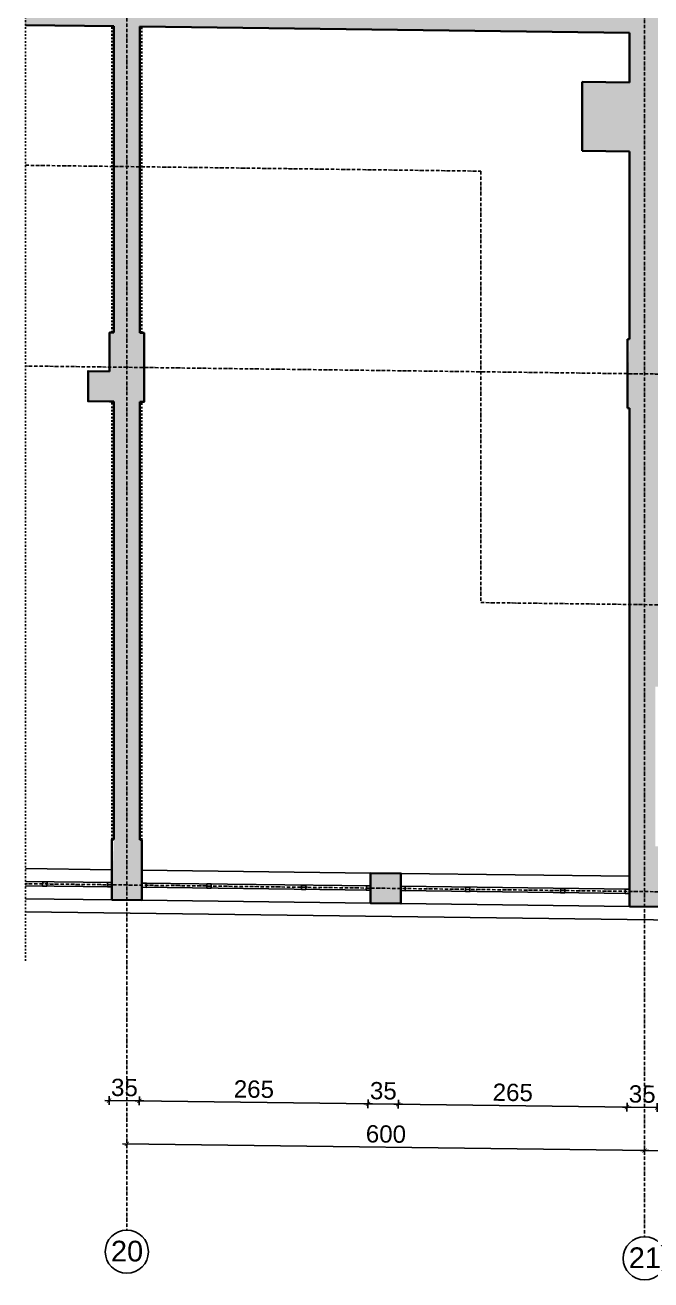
# Model space of a CAD drawing. Header units: inches. Extents: x -72385 to 39588, y -6525 to 66685.
# Drawn here: x -34843 to -34118, y 14717 to 16172 of the extents above; entities that cross this region are included whole.
import ezdxf

# ---------------------------------------------------------------- set-up
doc = ezdxf.new("R2010")
doc.units = ezdxf.units.IN
doc.header["$MEASUREMENT"] = 0
doc.linetypes.add('DashDot', pattern=[0.6, 0.4, -0.1, 0, -0.1])
doc.linetypes.add('Hidden', pattern=[0.4, 0.2, -0.2])
for name, color, linetype, lineweight in [('Изгледни линии', 253, 'Continuous', 25), ('Линия на разрез', 252, 'DashDot', 25), ('Надписи коти външни', 252, 'Continuous', 25), ('Надписи Оси', 252, 'Continuous', 25), ('Оси', 252, 'DashDot', 25), ('Прозорци', 251, 'Continuous', 25), ('Пунктир', 253, 'Hidden', 25), ('Разрезни линии', 7, 'Continuous', 35), ('Щрих стени', 254, 'Continuous', 25)]:
    doc.layers.add(name, color=color, linetype=linetype, lineweight=lineweight)
doc.styles.add('Arial Regular', font='arial.ttf')
doc.styles.get("Standard").update_dxf_attribs({"font": 'arial.ttf'})
doc.dimstyles.new('Annotative', dxfattribs={"dimscale": 0, "dimtxt": 20, "dimasz": 5, "dimexe": 5, "dimexo": 5, "dimgap": 5, "dimtad": 1, "dimdec": 0, "dimzin": 0, "dimdsep": 46, "dimtxsty": 'Standard', "dimblk": 'ARCHTICK', "dimcen": 5, "dimdle": 5, "dimadec": 0, "dimazin": 0, "dimtfac": 1, "dimtdec": 0, "dimtofl": 0, "dimtmove": 0, "dimatfit": 3, "dimldrblk": 'ARCHTICK', "dimfxl": 5, "dimfxlon": 1, "dimtolj": 1, "dimtzin": 0, "dimarcsym": 1})

# ---------------------------------------------------------------- blocks, each defined once
blk = doc.blocks.new('_ArchTick')
at = {"color": 0, "linetype": 'ByBlock', "const_width": 0.15}
blk.add_lwpolyline([(-0.5, -0.5), (0.5, 0.5)], dxfattribs=at)
blk = doc.blocks.new('*D6855')
at = {"layer": 'Defpoints', "color": 0, "ltscale": 50, "transparency": 16777216}
for p in [(-34124.8, 14867.3), (-34124.8, 14867.3), (-33239.6, 14856.1)]:
    blk.add_point(p, dxfattribs=at)
at = {"layer": 'Надписи коти външни', "color": 0, "lineweight": -2, "ltscale": 50, "transparency": 16777216}
for p, q in [((-33234.6, 14856), (-34129.8, 14867.4)), ((-34124.8, 14867.3), (-34124.8, 14872.3)), ((-33239.6, 14856.1), (-33239.6, 14861.1))]:
    blk.add_line(p, q, dxfattribs=at)
at = {"layer": 'Надписи коти външни', "color": 0, "lineweight": -2, "ltscale": 50, "transparency": 16777216, "xscale": 5, "yscale": 5, "zscale": 5}
for p, rotation in [((-34124.8, 14867.3), 179.2706286525298), ((-33239.6, 14856.1), 359.2706286525298)]:
    blk.add_blockref('_ArchTick', p, dxfattribs=dict(at, rotation=rotation))
at = {"layer": 'Надписи коти външни', "color": 0, "ltscale": 50, "transparency": 16777216, "insert": (-33682, 14876.9), "char_height": 20, "attachment_point": 5, "rotation": 359.2706}
blk.add_mtext('\\A1;885', dxfattribs=at)
blk = doc.blocks.new('*D6858')
at = {"layer": 'Defpoints', "color": 0, "ltscale": 50, "transparency": 16777216}
for p in [(-34742.3, 15157.7), (-34707.3, 15157.3), (-34710.3, 14924.8)]:
    blk.add_point(p, dxfattribs=at)
at = {"layer": 'Надписи коти външни', "color": 0, "lineweight": -2, "ltscale": 50, "transparency": 16777216}
for p, q in [((-34750.3, 14925.3), (-34705.3, 14924.7)), ((-34745.2, 14930.2), (-34745.4, 14920.2)), ((-34710.2, 14929.8), (-34710.4, 14919.8))]:
    blk.add_line(p, q, dxfattribs=at)
at = {"layer": 'Надписи коти външни', "color": 0, "lineweight": -2, "ltscale": 50, "transparency": 16777216, "xscale": 5, "yscale": 5, "zscale": 5}
for p, rotation in [((-34745.3, 14925.2), 179.270628652558), ((-34710.3, 14924.8), 359.270628652558)]:
    blk.add_blockref('_ArchTick', p, dxfattribs=dict(at, rotation=rotation))
at = {"layer": 'Надписи коти външни', "color": 0, "ltscale": 50, "transparency": 16777216, "insert": (-34727.6, 14940.2), "char_height": 20, "attachment_point": 5, "rotation": 359.2706}
blk.add_mtext('\\A1;35', dxfattribs=at)
blk = doc.blocks.new('*D6859')
at = {"layer": 'Defpoints', "color": 0, "ltscale": 50, "transparency": 16777216}
for p in [(-34707.3, 15157.3), (-34442.3, 15153.9), (-34445.3, 14921.4)]:
    blk.add_point(p, dxfattribs=at)
at = {"layer": 'Надписи коти външни', "color": 0, "lineweight": -2, "ltscale": 50, "transparency": 16777216}
for p, q in [((-34715.3, 14924.9), (-34440.3, 14921.4)), ((-34710.2, 14929.8), (-34710.4, 14919.8)), ((-34445.2, 14926.4), (-34445.4, 14916.4))]:
    blk.add_line(p, q, dxfattribs=at)
at = {"layer": 'Надписи коти външни', "color": 0, "lineweight": -2, "ltscale": 50, "transparency": 16777216, "xscale": 5, "yscale": 5, "zscale": 5}
for p, rotation in [((-34710.3, 14924.8), 179.2706286525471), ((-34445.3, 14921.4), 359.2706286525471)]:
    blk.add_blockref('_ArchTick', p, dxfattribs=dict(at, rotation=rotation))
at = {"layer": 'Надписи коти външни', "color": 0, "ltscale": 50, "transparency": 16777216, "insert": (-34577.6, 14938.3), "char_height": 20, "attachment_point": 5, "rotation": 359.2706}
blk.add_mtext('\\A1;265', dxfattribs=at)
blk = doc.blocks.new('*D6860')
at = {"layer": 'Defpoints', "color": 0, "ltscale": 50, "transparency": 16777216}
for p in [(-34442.3, 15153.9), (-34407.3, 15153.4), (-34410.3, 14921)]:
    blk.add_point(p, dxfattribs=at)
at = {"layer": 'Надписи коти външни', "color": 0, "lineweight": -2, "ltscale": 50, "transparency": 16777216}
for p, q in [((-34450.3, 14921.5), (-34405.3, 14920.9)), ((-34445.2, 14926.4), (-34445.4, 14916.4)), ((-34410.2, 14926), (-34410.4, 14916))]:
    blk.add_line(p, q, dxfattribs=at)
at = {"layer": 'Надписи коти външни', "color": 0, "lineweight": -2, "ltscale": 50, "transparency": 16777216, "xscale": 5, "yscale": 5, "zscale": 5}
for p, rotation in [((-34445.3, 14921.4), 179.2706286525403), ((-34410.3, 14921), 359.2706286525403)]:
    blk.add_blockref('_ArchTick', p, dxfattribs=dict(at, rotation=rotation))
at = {"layer": 'Надписи коти външни', "color": 0, "ltscale": 50, "transparency": 16777216, "insert": (-34427.6, 14936.4), "char_height": 20, "attachment_point": 5, "rotation": 359.2706}
blk.add_mtext('\\A1;35', dxfattribs=at)
blk = doc.blocks.new('*D6861')
at = {"layer": 'Defpoints', "color": 0, "ltscale": 50, "transparency": 16777216}
for p in [(-34407.3, 15153.4), (-34142.3, 15150.1), (-34145.3, 14917.6)]:
    blk.add_point(p, dxfattribs=at)
at = {"layer": 'Надписи коти външни', "color": 0, "lineweight": -2, "ltscale": 50, "transparency": 16777216}
for p, q in [((-34415.3, 14921), (-34140.3, 14917.5)), ((-34410.2, 14926), (-34410.4, 14916)), ((-34145.2, 14922.6), (-34145.4, 14912.6))]:
    blk.add_line(p, q, dxfattribs=at)
at = {"layer": 'Надписи коти външни', "color": 0, "lineweight": -2, "ltscale": 50, "transparency": 16777216, "xscale": 5, "yscale": 5, "zscale": 5}
for p, rotation in [((-34410.3, 14921), 179.2706286525454), ((-34145.3, 14917.6), 359.2706286525454)]:
    blk.add_blockref('_ArchTick', p, dxfattribs=dict(at, rotation=rotation))
at = {"layer": 'Надписи коти външни', "color": 0, "ltscale": 50, "transparency": 16777216, "insert": (-34277.6, 14934.5), "char_height": 20, "attachment_point": 5, "rotation": 359.2706}
blk.add_mtext('\\A1;265', dxfattribs=at)
blk = doc.blocks.new('*D6862')
at = {"layer": 'Defpoints', "color": 0, "ltscale": 50, "transparency": 16777216}
for p in [(-34142.3, 15150.1), (-34107.3, 15149.6), (-34110.3, 14917.1)]:
    blk.add_point(p, dxfattribs=at)
at = {"layer": 'Надписи коти външни', "color": 0, "lineweight": -2, "ltscale": 50, "transparency": 16777216}
for p, q in [((-34145.2, 14922.6), (-34145.4, 14912.6)), ((-34110.2, 14922.1), (-34110.4, 14912.1)), ((-34150.3, 14917.7), (-34105.3, 14917.1))]:
    blk.add_line(p, q, dxfattribs=at)
at = {"layer": 'Надписи коти външни', "color": 0, "lineweight": -2, "ltscale": 50, "transparency": 16777216, "xscale": 5, "yscale": 5, "zscale": 5}
for p, rotation in [((-34145.3, 14917.6), 179.2706286525405), ((-34110.3, 14917.1), 359.2706286525404)]:
    blk.add_blockref('_ArchTick', p, dxfattribs=dict(at, rotation=rotation))
at = {"layer": 'Надписи коти външни', "color": 0, "ltscale": 50, "transparency": 16777216, "insert": (-34127.6, 14932.6), "char_height": 20, "attachment_point": 5, "rotation": 359.2706}
blk.add_mtext('\\A1;35', dxfattribs=at)
blk = doc.blocks.new('*D6865')
at = {"layer": 'Defpoints', "color": 0, "ltscale": 50, "transparency": 16777216}
for p in [(-34724.8, 14875), (-34124.8, 14867.3), (-34124.8, 14867.3)]:
    blk.add_point(p, dxfattribs=at)
at = {"layer": 'Надписи коти външни', "color": 0, "lineweight": -2, "ltscale": 50, "transparency": 16777216}
for p, q in [((-34729.8, 14875), (-34119.8, 14867.3)), ((-34724.8, 14875), (-34724.9, 14870)), ((-34124.8, 14867.3), (-34124.9, 14862.3))]:
    blk.add_line(p, q, dxfattribs=at)
at = {"layer": 'Надписи коти външни', "color": 0, "lineweight": -2, "ltscale": 50, "transparency": 16777216, "xscale": 5, "yscale": 5, "zscale": 5}
for p, rotation in [((-34724.8, 14875), 179.2706286525473), ((-34124.8, 14867.3), 359.2706286525473)]:
    blk.add_blockref('_ArchTick', p, dxfattribs=dict(at, rotation=rotation))
at = {"layer": 'Надписи коти външни', "color": 0, "ltscale": 50, "transparency": 16777216, "insert": (-34424.6, 14886.3), "char_height": 20, "attachment_point": 5, "rotation": 359.2706}
blk.add_mtext('\\A1;600', dxfattribs=at)

msp = doc.modelspace()

# ---------------------------------------------------------------- hatches: boundary and pattern name
at = {"layer": 'Щрих стени', "ltscale": 10}
h = msp.add_hatch(color=256, dxfattribs=at)
h.dxf.hatch_style = 1
h.paths.add_polyline_path([(-33812.3, 15750.9), (-33207.3, 15743.2), (-33207.3, 15763.2), (-33222.3, 15763.4), (-33222.3, 16498.5), (-33257.3, 16498.9), (-33257.3, 15773.9), (-33422.3, 15776), (-33422.3, 16781), (-33662.3, 16784.1), (-33662.3, 16944.1), (-33257.3, 16939), (-33257.3, 16638.9), (-33222.3, 16638.5), (-33222.3, 16973.5), (-33717.3, 16979.8), (-33717.3, 16964.8), (-33742.3, 16965.1), (-33742.3, 16945.1), (-33692.3, 16944.5), (-33692.3, 16784.5), (-33932.3, 16787.5), (-33932.3, 16947.5), (-33882.3, 16946.9), (-33882.3, 16966.9), (-33907.3, 16967.2), (-33907.3, 16982.2), (-34142.3, 16985.2), (-34142.3, 16407.9), (-34144.8, 16382.7), (-34704.8, 16389.8), (-34704.8, 16414.8), (-34724.8, 16415.1), (-34724.8, 16922.6), (-34707.3, 16922.4), (-34707.3, 16992.4), (-34742.3, 16992.9), (-34742.3, 16922.9), (-34739.8, 16922.8), (-34739.8, 16415.3), (-34744.8, 16415.3), (-34769.8, 16415.7), (-34769.8, 16390.7), (-34842.3, 16391.6), (-34842.3, 16361.6), (-34744.8, 16360.3), (-34744.8, 16335.3), (-34704.8, 16334.8), (-34704.8, 16359.8), (-34144.8, 16352.7), (-34144.8, 16328), (-34142.3, 16327.9), (-34142.3, 16192.7), (-34842.3, 16201.6), (-34842.7, 16171.6), (-34739.8, 16170.3), (-34739.8, 15815.2), (-34744.8, 15815.3), (-34744.8, 15770.3), (-34769.8, 15770.6), (-34769.8, 15735.6), (-34744.8, 15735.3), (-34739.8, 15735.2), (-34739.8, 15227.7), (-34742.3, 15157.7), (-34707.3, 15157.3), (-34707.3, 15227.3), (-34709.8, 15227.3), (-34709.8, 15734.8), (-34704.8, 15734.8), (-34704.8, 15814.8), (-34709.8, 15814.9), (-34709.8, 16169.9), (-34142.3, 16162.7), (-34142.3, 16105.2), (-34197.3, 16105.9), (-34197.3, 16025.8), (-34142.3, 16025.1), (-34142.3, 15807.6), (-34144.8, 15727.7), (-34142.3, 15727.6), (-34142.3, 15150.1), (-34107.3, 15149.6), (-34107.3, 15219.6), (-34112.3, 15219.7), (-34112.3, 15404.7), (-33842.3, 15401.3), (-33842.3, 15181.3), (-33842.3, 15146.3), (-33807.3, 15145.8), (-33807.3, 15180.8), (-33812.3, 15180.9), (-33812.3, 15400.9), (-33337.3, 15394.8), (-33337.3, 15379.8), (-33257.3, 15378.8), (-33257.3, 15173.8), (-33542.3, 15177.4), (-33542.3, 15142.4), (-33222.3, 15138.4), (-33222.3, 15403.4), (-33207.3, 15403.2), (-33207.3, 15423.2), (-33812.3, 15430.9)])
h.paths.add_polyline_path([(-33932.3, 15782.5), (-33932.3, 16757.5), (-33452.3, 16751.4), (-33452.3, 15776.3)], flags=16)
h.paths.add_polyline_path([(-33724.8, 16339.9), (-33724.8, 16384.9), (-33634.8, 16383.7), (-33634.8, 16338.7)], flags=0)
h.paths.add_polyline_path([(-34407.3, 16988.6), (-34442.3, 16989), (-34442.3, 16954), (-34407.3, 16953.6)], flags=17)
h.paths.add_polyline_path([(-34407.3, 15188.5), (-34442.3, 15188.9), (-34442.3, 15153.9), (-34407.3, 15153.4)], flags=17)

# ---------------------------------------------------------------- linework, layer by layer
at = {"layer": 'Изгледни линии', "ltscale": 50}
for p, q in [((-34842.3, 15194), (-34742.3, 15192.7)), ((-34707.3, 15192.3), (-34442.3, 15188.9)), ((-34407.3, 15188.5), (-34142.3, 15185.1)), ((-34842.3, 15159), (-34742.3, 15157.7)), ((-34707.3, 15157.3), (-34442.3, 15153.9)), ((-34407.3, 15153.4), (-34142.3, 15150.1)), ((-34842.3, 15144), (-33527.3, 15127.2))]:
    msp.add_line(p, q, dxfattribs=at)
at = {"layer": 'Линия на разрез', "ltscale": 10}
msp.add_lwpolyline([(-34842.3, 16009.1), (-34314.8, 16002.3), (-34314.8, 15502.3), (-33059.7, 15486.3), (-33059.1, 15536.6)], dxfattribs=at)
at = {"layer": 'Надписи Оси', "ltscale": 50}
for centre in [(-34724.8, 14750), (-34124.8, 14742.3)]:
    msp.add_circle(centre, 25, dxfattribs=at)
at = {"layer": 'Оси', "ltscale": 10}
for p, q in [((-34724.8, 17375.2), (-34724.8, 14775)), ((-34124.8, 17367.5), (-34124.8, 14767.3)), ((-32839.8, 15151), (-34842.3, 15176.5))]:
    msp.add_line(p, q, dxfattribs=at)
msp.add_lwpolyline([(-32839.8, 15751), (-34842.3, 15776.5)], dxfattribs=at)
at = {"layer": 'Прозорци', "ltscale": 50}
for p, q in [((-34842.3, 15179), (-34742.3, 15177.7)), ((-34842.3, 15174), (-34742.3, 15172.7)), ((-34822.3, 15178.7), (-34822.4, 15173.7)), ((-34822.4, 15173.7), (-34817.4, 15173.7)), ((-34817.3, 15178.7), (-34822.3, 15178.7)), ((-34817.4, 15173.7), (-34817.3, 15178.7)), ((-34747.3, 15177.8), (-34747.4, 15172.8)), ((-34747.4, 15172.8), (-34742.4, 15172.7)), ((-34742.3, 15177.7), (-34747.3, 15177.8)), ((-34742.4, 15172.7), (-34742.3, 15177.7)), ((-34707.3, 15177.3), (-34442.3, 15173.9)), ((-34707.3, 15172.3), (-34442.3, 15168.9)), ((-34407.3, 15173.5), (-34142.3, 15170.1)), ((-34407.3, 15168.5), (-34142.3, 15165.1))]:
    msp.add_line(p, q, dxfattribs=at)
for points in [[(-34707.3, 15172.3), (-34702.3, 15172.2), (-34702.3, 15177.2), (-34707.3, 15177.3), (-34707.3, 15172.3)], [(-34632.3, 15171.3), (-34627.3, 15171.3), (-34627.3, 15176.3), (-34632.3, 15176.3), (-34632.3, 15171.3)], [(-34522.4, 15169.9), (-34517.4, 15169.9), (-34517.3, 15174.9), (-34522.3, 15174.9), (-34522.4, 15169.9)], [(-34447.4, 15169), (-34442.4, 15168.9), (-34442.3, 15173.9), (-34447.3, 15174), (-34447.4, 15169)], [(-34407.3, 15168.5), (-34402.3, 15168.4), (-34402.3, 15173.4), (-34407.3, 15173.5), (-34407.3, 15168.5)], [(-34332.3, 15167.5), (-34327.3, 15167.4), (-34327.3, 15172.4), (-34332.3, 15172.5), (-34332.3, 15167.5)], [(-34222.4, 15166.1), (-34217.4, 15166), (-34217.3, 15171), (-34222.3, 15171.1), (-34222.4, 15166.1)], [(-34147.4, 15165.1), (-34142.4, 15165.1), (-34142.3, 15170.1), (-34147.3, 15170.1), (-34147.4, 15165.1)]]:
    msp.add_lwpolyline(points, dxfattribs=at)
at = {"layer": 'Пунктир', "ltscale": 10}
for p, q in [((-34842.3, 15087.1), (-34842.3, 17173.1)), ((-34742.3, 15815.3), (-34742.3, 16170.3)), ((-34707.3, 15814.8), (-34707.3, 16169.9)), ((-34742.3, 15227.7), (-34742.3, 15735.3)), ((-34707.3, 15227.3), (-34707.3, 15734.8))]:
    msp.add_line(p, q, dxfattribs=at)
at = {"layer": 'Разрезни линии', "ltscale": 50}
for p, q in [((-34842.3, 16171.6), (-34739.8, 16170.3)), ((-34739.8, 16170.3), (-34739.8, 15815.2)), ((-34709.8, 16169.9), (-34142.3, 16162.7)), ((-34709.8, 16169.9), (-34709.8, 15814.9)), ((-34142.3, 16162.7), (-34142.3, 16105.2)), ((-34197.3, 16105.9), (-34197.3, 16025.8)), ((-34197.3, 16105.9), (-34142.3, 16105.2)), ((-34197.3, 16025.8), (-34142.3, 16025.1)), ((-34142.3, 16025.1), (-34142.3, 15807.6)), ((-34142.3, 15807.6), (-34144.8, 15807.7)), ((-34144.8, 15807.7), (-34144.8, 15727.7)), ((-34739.8, 15735.2), (-34739.8, 15227.7)), ((-34709.8, 15734.8), (-34709.8, 15227.3)), ((-34144.8, 15727.7), (-34142.3, 15727.6)), ((-34142.3, 15727.6), (-34142.3, 15150.1)), ((-34742.3, 15227.7), (-34742.3, 15157.7)), ((-34739.8, 15227.7), (-34742.3, 15227.7)), ((-34707.3, 15227.3), (-34709.8, 15227.3)), ((-34707.3, 15157.3), (-34707.3, 15227.3)), ((-34742.3, 15157.7), (-34707.3, 15157.3)), ((-34142.3, 15150.1), (-34107.3, 15149.6))]:
    msp.add_line(p, q, dxfattribs=at)
for points in [[(-34739.8, 15815.2), (-34744.8, 15815.3), (-34744.8, 15770.3)], [(-34709.8, 15734.8), (-34704.8, 15734.8), (-34704.8, 15814.8), (-34709.8, 15814.9)], [(-34744.8, 15735.3), (-34744.8, 15735.3), (-34769.8, 15735.6), (-34769.8, 15770.6), (-34744.8, 15770.3)], [(-34744.8, 15735.3), (-34739.8, 15735.2)]]:
    msp.add_lwpolyline(points, dxfattribs=at)
msp.add_lwpolyline([(-34442.3, 15188.9), (-34442.3, 15153.9), (-34407.3, 15153.4), (-34407.3, 15188.5)], close=True, dxfattribs=at)

# ---------------------------------------------------------------- texts
at = {"layer": 'Надписи Оси', "ltscale": 100, "char_height": 24, "width": 27.213, "attachment_point": 1, "style": 'Arial Regular'}
for s, insert in [('\\pxqc;20', (-34738.2, 14762.7)), ('\\pxqc;21', (-34138.2, 14755))]:
    msp.add_mtext(s, dxfattribs=dict(at, insert=insert))

# ---------------------------------------------------------------- dimensions: what is measured, and where the dimension line sits
at = {"layer": 'Надписи коти външни', "ltscale": 50}
for base, p1, p2, picture, middle in [((-34710.3, 14924.8), (-34742.3, 15157.7), (-34707.3, 15157.3), '*D6858', (-34727.8, 14925)), ((-34410.3, 14921), (-34442.3, 15153.9), (-34407.3, 15153.4), '*D6860', (-34427.8, 14921.2)), ((-34110.3, 14917.1), (-34142.3, 15150.1), (-34107.3, 15149.6), '*D6862', (-34127.8, 14917.4))]:
    dim = msp.add_linear_dim(base=base, p1=p1, p2=p2, angle=359.2706, dimstyle='Annotative', override={"dimscale": 0, "dimtix": 0, "dimtofl": 0, "dimtmove": 0, "dimatfit": 3}, dxfattribs=at)
    dim.commit()
    dim.dimension.update_dxf_attribs({"geometry": picture, "text_midpoint": middle, "dimtype": 129})
for p1, p2, distance, picture, middle in [((-34707.3, 15157.3), (-34442.3, 15153.9), -232.5, '*D6859', (-34577.6, 14938.3)), ((-34407.3, 15153.4), (-34142.3, 15150.1), -232.5, '*D6861', (-34277.6, 14934.5)), ((-34724.8, 14875), (-34124.8, 14867.3), 0, '*D6865', (-34424.6, 14886.3)), ((-33239.6, 14856.1), (-34124.8, 14867.3), 0, '*D6855', (-33682, 14876.9))]:
    dim = msp.add_aligned_dim(p1=p1, p2=p2, distance=distance, dimstyle='Annotative', override={"dimscale": 0, "dimtix": 0, "dimtofl": 0, "dimtmove": 0, "dimatfit": 3}, dxfattribs=at)
    dim.commit()
    dim.dimension.update_dxf_attribs({"geometry": picture, "text_midpoint": middle})

doc.saveas('drawing.dxf')
